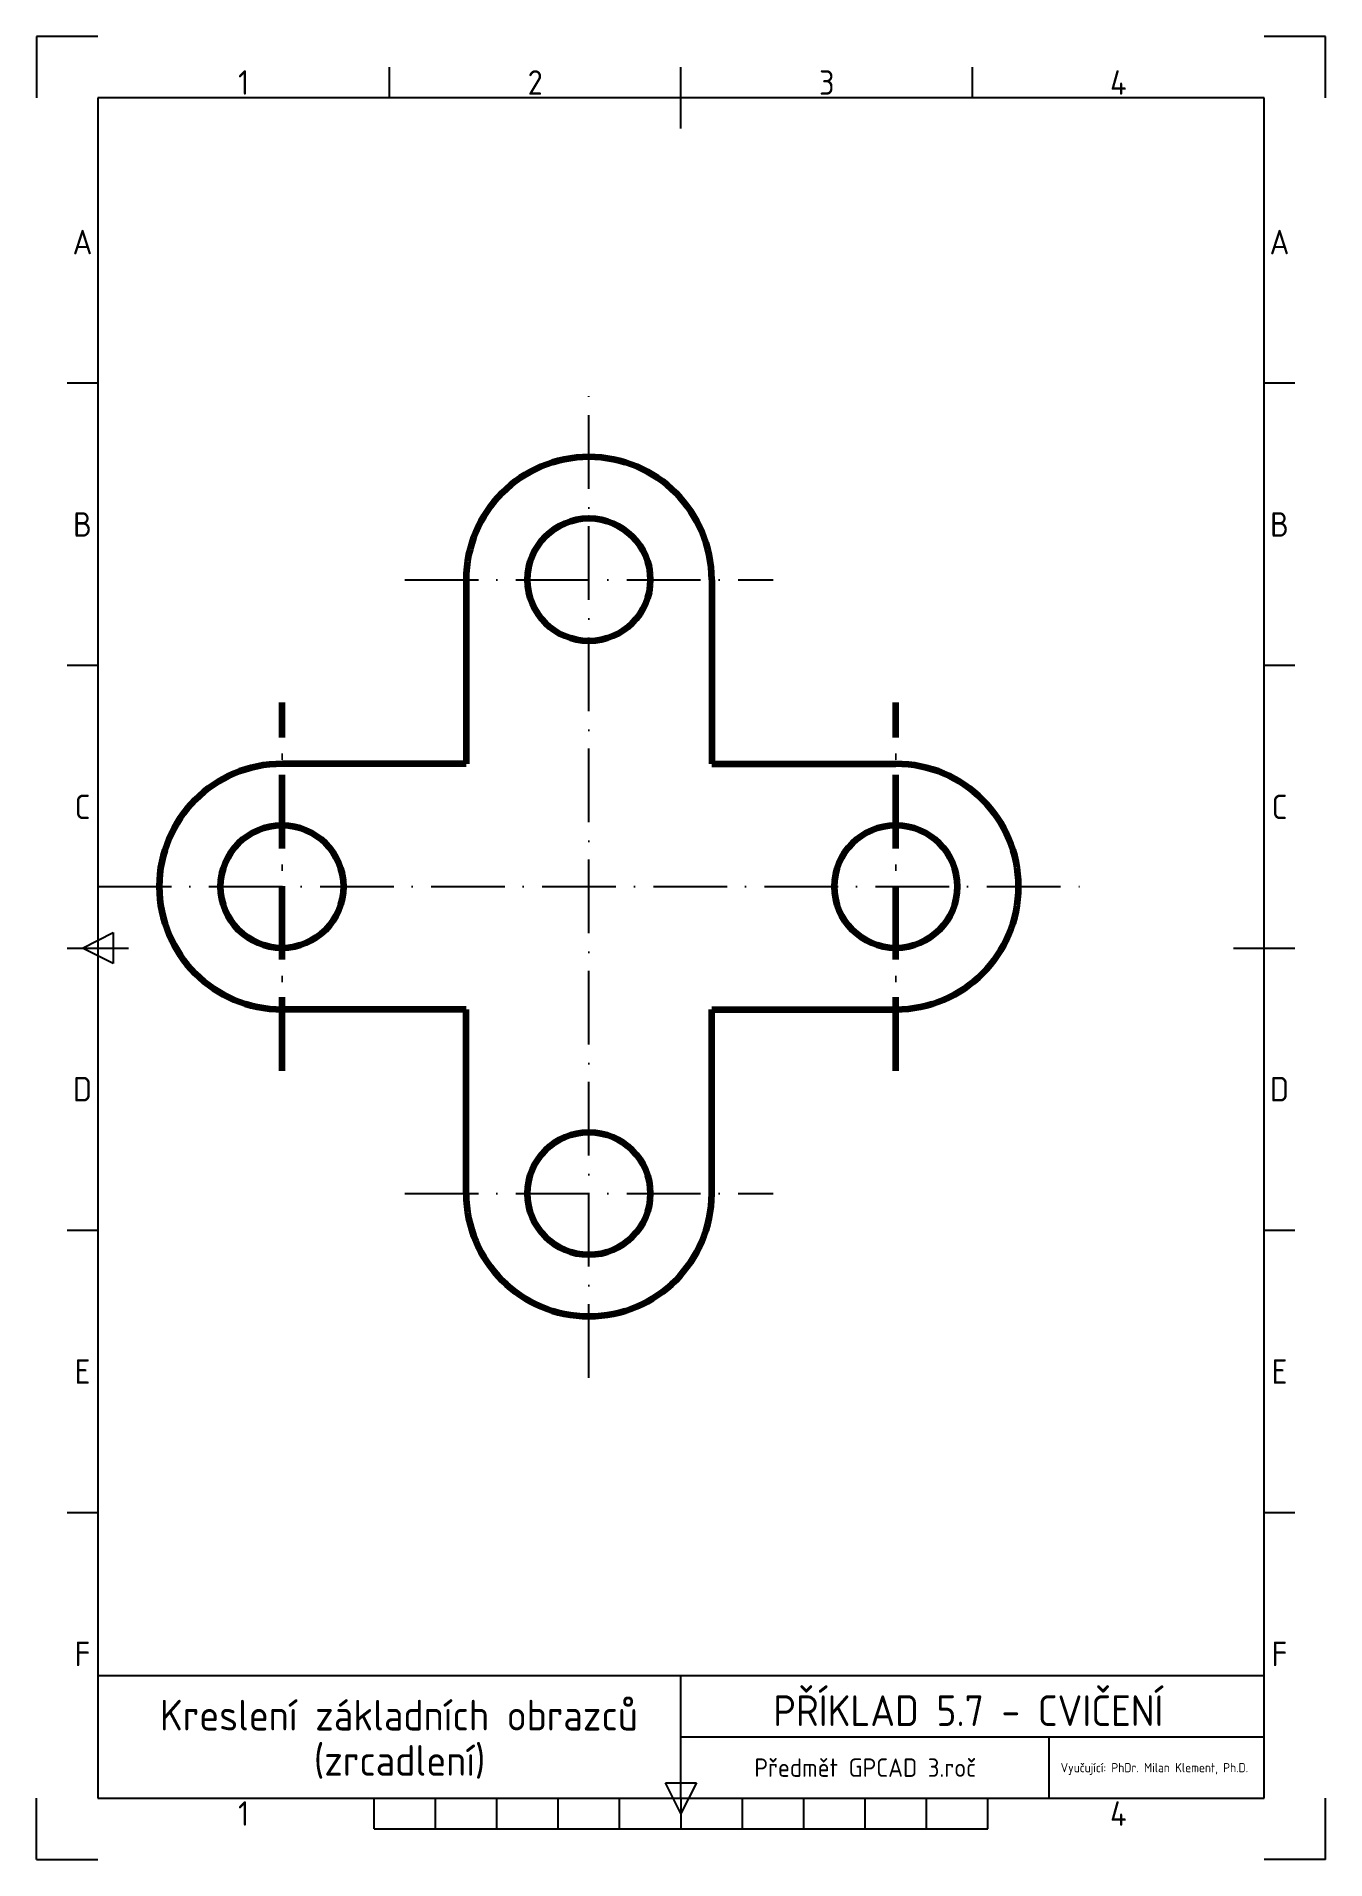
# Paper-space layout 'Výkres' of a CAD drawing. Header units: millimetres. Extents: x 0 to 210, y 0 to 297.
# The model-space entities are those that its viewports show. They can reach past a viewport. Long polylines and large blocks are cut down to what shows.
import ezdxf
from ezdxf.enums import TextEntityAlignment as Align

# ---------------------------------------------------------------- set-up
doc = ezdxf.new("R2010")
doc.units = ezdxf.units.MM
doc.linetypes.add('ACAD_ISO10W100', pattern=[18, 12, -3, 0, -3])
doc.linetypes.add('ČERCHOVANÁ2', pattern=[12.7, 6.35, -3.175, 0, -3.175])
for name, color, linetype in [('1-Osy', 10, 'ČERCHOVANÁ2'), ('3-Koty', 50, 'Continuous'), ('5-Ramecek', 94, 'Continuous')]:
    doc.layers.add(name, color=color, linetype=linetype)
doc.layers.add('2-Obrysy', color=170, linetype='Continuous', lineweight=100)
doc.styles.add('ISO Proportional', font='isocp')

msp = doc.modelspace()

# ---------------------------------------------------------------- linework, layer by layer
at = {"layer": '1-Osy', "linetype": 'ACAD_ISO10W100'}
for p, q in [((150, 70), (150, 230)), ((70, 150), (230, 150))]:
    msp.add_line(p, q, dxfattribs=at)
at = {"layer": '1-Osy', "color": 18, "linetype": 'ACAD_ISO10W100', "true_color": 0x000000}
for p, q in [((120, 200), (180, 200)), ((120, 100), (180, 100))]:
    msp.add_line(p, q, dxfattribs=at)
at = {"layer": '2-Obrysy'}
for p, q in [((130, 200), (130, 170)), ((170, 200), (170, 170)), ((130, 170), (100, 170)), ((170, 170), (200, 170)), ((130, 130), (100, 130)), ((130, 100), (130, 130)), ((170, 100), (170, 130)), ((170, 130), (200, 130))]:
    msp.add_line(p, q, dxfattribs=at)
at = {"layer": '2-Obrysy', "color": 18, "linetype": 'ACAD_ISO10W100', "true_color": 0x000000}
for p, q in [((100, 120), (100, 180)), ((200, 120), (200, 180))]:
    msp.add_line(p, q, dxfattribs=at)
at = {"layer": '2-Obrysy'}
for centre in [(150, 200), (100, 150), (200, 150), (150, 100)]:
    msp.add_circle(centre, 10, dxfattribs=at)
for centre, start, end in [((150, 200), 0, 180), ((100, 150), 90, 270), ((200, 150), 270, 90), ((150, 100), 180, 0)]:
    msp.add_arc(centre, 20, start, end, dxfattribs=at)

psp = doc.layouts.new('Výkres')

# ---------------------------------------------------------------- linework, layer by layer
at = {"layer": '3-Koty'}
for p, q in [((0, 297), (0, 287)), ((10, 297), (0, 297)), ((210, 297), (200, 297)), ((210, 287), (210, 297)), ((0, 0), (0, 10)), ((210, 0), (210, 10)), ((0, 0), (10, 0)), ((210, 0), (200, 0))]:
    psp.add_line(p, q, dxfattribs=at)
at = {"layer": '5-Ramecek'}
for p, q in [((57.5, 287), (57.5, 292)), ((105, 282), (105, 292)), ((152.5, 287), (152.5, 292)), ((10, 287), (10, 10)), ((200, 287), (10, 287)), ((200, 10), (200, 287)), ((10, 240.5), (5, 240.5)), ((205, 240.5), (200, 240.5)), ((10, 194.5), (5, 194.5)), ((205, 194.5), (200, 194.5)), ((5, 148.5), (15, 148.5)), ((7.5, 148.5), (12.5, 151)), ((12.5, 146), (7.5, 148.5)), ((12.5, 151), (12.5, 146)), ((195, 148.5), (205, 148.5)), ((10, 102.5), (5, 102.5)), ((205, 102.5), (200, 102.5)), ((10, 56.5), (5, 56.5)), ((205, 56.5), (200, 56.5)), ((10, 30), (200, 30)), ((105, 10), (105, 30)), ((105, 20), (200, 20)), ((165, 10), (165, 20)), ((105, 10), (105, 15)), ((105, 7.5), (102.5, 12.5)), ((102.5, 12.5), (107.5, 12.5)), ((107.5, 12.5), (105, 7.5)), ((10, 10), (200, 10)), ((55, 5), (55, 10)), ((65, 5), (65, 10)), ((75, 5), (75, 10)), ((85, 5), (85, 10)), ((95, 5), (95, 10)), ((105, 10), (105, 5)), ((115, 5), (115, 10)), ((125, 5), (125, 10)), ((135, 5), (135, 10)), ((145, 5), (145, 10)), ((155, 5), (155, 10)), ((55, 5), (155, 5))]:
    psp.add_line(p, q, dxfattribs=at)

# ---------------------------------------------------------------- texts
at = {"layer": '5-Ramecek', "style": 'ISO Proportional'}
for s, p in [('1', (33.75, 289.5)), ('2', (81.25, 289.5)), ('3', (128.75, 289.5)), ('4', (176.25, 289.5)), ('A', (7.5, 263.5)), ('A', (202.5, 263.5)), ('B', (7.5, 217.5)), ('B', (202.5, 217.5)), ('C', (7.5, 171.5)), ('C', (202.5, 171.5)), ('D', (7.5, 125.5)), ('D', (202.5, 125.5)), ('E', (7.5, 79.5)), ('E', (202.5, 79.5)), ('F', (7.5, 33.5)), ('F', (202.5, 33.5)), ('1', (33.75, 7.5)), ('4', (176.25, 7.5))]:
    psp.add_text(s, height=4, dxfattribs=at).set_placement(p, align=Align.MIDDLE)
at = {"layer": '5-Ramecek', "style": 'ISO Proportional', "flags": 8}
for tag, text, height, p in [('PŘÍKLAD 5.7 - CVIČENÍ', 'XXX', 5, (151.81, 25.08)), ('Kreslení základních obrazců', 'XXX', 5, (59.04, 23.79)), ('(zrcadlení)', 'XXX', 5, (59.16, 16.16)), ('Předmět GPCAD 3.roč', 'X', 3, (135, 15))]:
    psp.add_attdef(tag, text=text, height=height, dxfattribs=at).set_placement(p, align=Align.MIDDLE)
psp.add_attdef('Vyučující: PhDr. Milan Klement, Ph.D.', text='0', height=1.5, dxfattribs=at).set_placement((166.85, 14.97), align=Align.MIDDLE_LEFT)

# ---------------------------------------------------------------- viewports
at = {"layer": '1-Osy'}
psp.add_viewport(center=(105, 158.5), size=(190, 257), view_center_point=(165, 150), view_height=257, dxfattribs=at)

doc.saveas('drawing.dxf')
